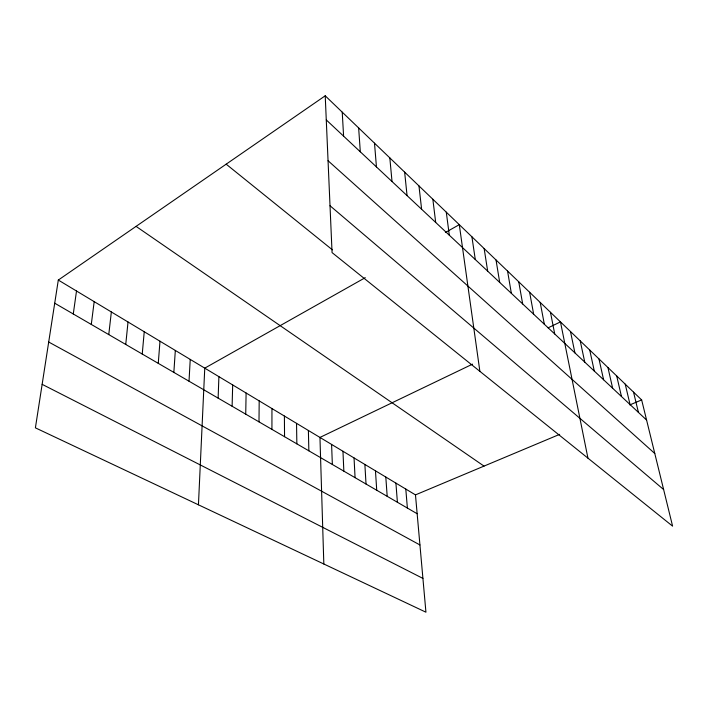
<?xml version="1.0" encoding="UTF-8"?>
<svg xmlns="http://www.w3.org/2000/svg" width="708" height="708" viewBox="0 0 708 708"><rect width="100%" height="100%" fill="white"/><g stroke="black" fill="none" stroke-linecap="round" stroke-linejoin="round"><path stroke-width="1.06" d="M271.934 429.375L271.952 408.56M258.995 421.862L259.19 400.878M245.729 414.153L246.101 393.011M232.109 406.242L232.684 384.94M218.126 398.117L218.905 376.656M198.444 504.813L204.762 368.151L365.275 277.66M189.009 381.205L190.24 359.416M173.849 372.399L175.327 350.442M158.265 363.346L159.99 341.221M142.237 354.035L144.237 331.742M125.741 344.46L128.024 321.99M108.767 334.592L111.351 311.962M91.288 324.441L94.182 301.635M73.278 313.98L76.508 291.006M58.304 280.058L35.4 427.844L425.933 612.199L415.472 494.883L58.304 280.058L325.22 95.801L641.652 399.931L672.6 526.159L332.061 252.597L325.22 95.801M445.403 232.489L459.288 224.666L479.874 371.337M472.537 364.142L319.954 437.429L323.83 564.002M548.107 327.839L560.462 321.901L587.941 458.147M415.472 494.883L559.665 434.349M629.819 404.905L641.652 399.931M42.144 384.338L422.915 578.409M48.702 342.026L419.933 544.956M54.72 303.201L417.154 513.734M136.069 226.374L484.015 466.103M226.171 164.176L332.415 249.853M330.017 205.745L663.626 489.547M328.052 160.734L654.785 453.501M326.273 119.918L646.581 420.048M633.545 392.144L638.43 412.41M625.226 384.143L630.058 404.569M616.695 375.948L621.474 396.524M607.942 367.532L612.659 388.258M598.95 358.894L603.605 379.78M589.72 350.017L594.304 371.063M580.233 340.902L584.746 362.107M570.489 331.53L574.914 352.894M550.47 312.29L554.718 333.964M540.186 302.413L544.337 324.246M529.619 292.254L533.664 314.237M518.743 281.802L522.672 303.944M507.548 271.04L511.353 293.333M496.025 259.96L499.698 282.412M484.148 248.552L487.679 271.155M471.909 236.791L475.289 259.544M446.279 212.152L449.315 235.206M432.845 199.24L435.694 222.445M418.968 185.912L421.614 209.249M404.64 172.132L407.065 195.62M389.825 157.893L392.02 181.522M405.799 489.069L407.383 508.061M374.505 143.166L376.444 166.92M395.914 483.121L397.4 502.255M385.807 477.042L387.188 496.326M358.646 127.927L360.31 151.813M375.461 470.82L376.727 490.255M364.877 464.448L366.027 484.033M342.229 112.147L343.601 136.148M354.044 457.934L355.071 477.67M342.955 451.262L343.849 471.156M331.592 444.429L332.353 464.475M308.387 430.473L308.856 450.828M296.537 423.349L296.856 443.854M284.395 416.038L284.554 436.703"/></g></svg>
